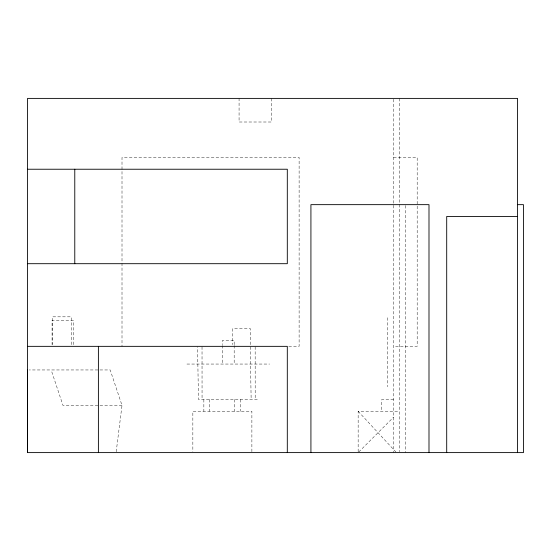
<?xml version="1.0" encoding="UTF-8"?>
<svg xmlns="http://www.w3.org/2000/svg" width="551" height="551" viewBox="0 0 551 551"><rect width="100%" height="100%" fill="white"/><g stroke="black" fill="none" stroke-linecap="round" stroke-linejoin="round"><path stroke-width="0.41" stroke-dasharray="2.75 2.07" d="M116.206 451.765L122.005 405.378L110.2 369.955L29.251 369.955M358.749 452.006L393.572 417.183M393.572 157.428L417.183 157.428L417.183 346.345L393.572 346.345M288.8 346.345L299.117 346.345L299.117 157.428L122.005 157.428L122.005 346.345M186.947 364.053L269.597 364.053M257.31 399.475L198.463 399.475L197.561 346.799M393.572 399.475L381.767 399.475L381.767 411.28M122.005 405.378L62.972 405.378L51.167 369.955M358.15 451.744L358.15 411.28L399.475 411.28M358.15 411.28L395.873 451.978M250.237 346.799L251.146 399.475M255.161 346.799L255.189 399.475M202.031 346.799L202.059 399.475M405.378 205.516L405.378 452.605M399.475 98.395L399.475 451.744M393.572 99.256L393.572 452.605M387.67 317.713L387.67 386.781M271.491 98.395L271.491 122.005L239.072 122.005L239.072 98.395M251.883 451.744L251.883 411.28L192.85 411.28L192.85 451.744M250.347 344.657L250.347 328.63L232.639 328.63L232.639 344.657M240.436 399.475L240.436 411.28M234.533 399.475L234.533 411.28M234.175 344.657L234.175 340.442L222.37 340.442L222.37 344.657M234.175 345.498L234.175 364.053M222.37 345.498L222.37 364.053M209.759 399.475L209.759 411.28M203.856 399.475L203.856 411.28M73.324 344.664L73.324 320.365L52.069 320.365L52.069 344.664M71.237 344.657L71.237 316.825L52.345 316.825L52.345 344.657"/><path stroke-width="0.83" d="M517.547 204.655L523.45 204.655L523.45 452.605L27.55 452.605L27.55 405.577M27.55 405.378L27.55 369.955M27.55 169.233L287.305 169.233L287.305 263.695L27.55 263.695M517.547 216.467L446.703 216.467L446.703 452.605M27.55 346.345L287.305 346.345L287.305 452.605M517.547 452.605L517.547 98.395L27.55 98.395L27.55 452.605M428.995 452.605L428.995 204.655L310.922 204.655L310.922 452.605M98.395 346.345L98.395 452.605M74.778 169.233L74.778 263.695"/></g></svg>
